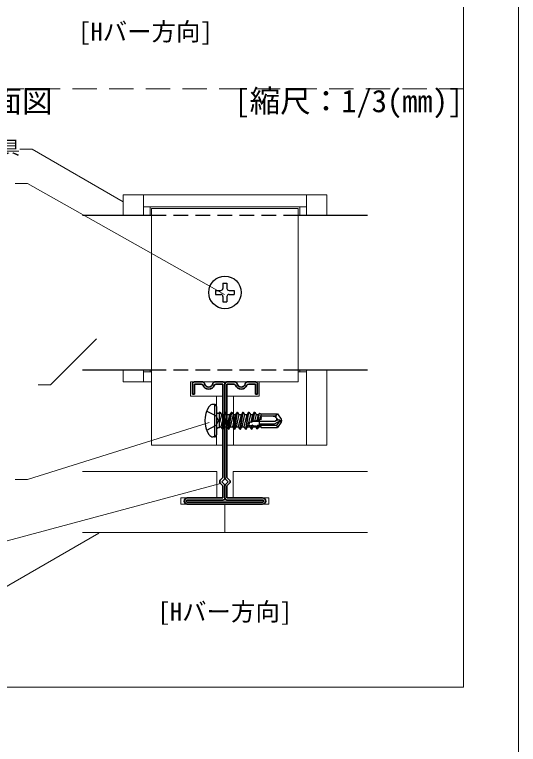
# Model space of a CAD drawing. Units: millimetres on the paper, with parts at other scales. Extents: x -195 to 195, y -140 to 138.
# Drawn here: x 153.8 to 195, y 6.8 to 66.6 of the extents above; entities that cross this region are included whole.
import ezdxf
from ezdxf.enums import TextEntityAlignment as Align

# ---------------------------------------------------------------- set-up
doc = ezdxf.new("R2010")
doc.units = ezdxf.units.MM
for name, pattern in [('CHAIN1', [8, 5, -1, 1, -1]), ('DASHED1', [1.8, 1.2, -0.6]), ('DASHED2', [3, 2, -1])]:
    doc.linetypes.add(name, pattern=pattern)
for name, color, linetype, lineweight in [('2-3_Hバー受け', 2, 'Continuous', 25), ('2-6_文字', 7, 'Continuous', 18), ('2-7_HバーまたはTバー', 6, 'Continuous', 35), ('2-A_クリップ', 7, 'Continuous', 18), ('2-C_ビス・アンカーボルト・強調図形', 2, 'Continuous', 25), ('2-D_パネル', 4, 'Continuous', 9), ('F-3_図面枠', 3, 'Continuous', 18)]:
    doc.layers.add(name, color=color, linetype=linetype, lineweight=lineweight)
doc.styles.add('ＭＳ ゴシック', font='')
doc.styles.get('ＭＳ ゴシック').set_extended_font_data('MS Gothic')

msp = doc.modelspace()

# ---------------------------------------------------------------- linework, layer by layer
at = {"layer": '2-3_Hバー受け', "linetype": 'DASHED1'}
for p, q in [((159.31, 50.148), (162.644, 50.148)), ((164.978, 50.148), (176.978, 50.148)), ((159.31, 37.482), (162.644, 37.482)), ((164.978, 37.482), (176.978, 37.482))]:
    msp.add_line(p, q, dxfattribs=at)
at = {"layer": '2-3_Hバー受け'}
for p, q in [((159.31, 50.148), (164.978, 50.148)), ((176.978, 50.148), (182.643, 50.148)), ((159.31, 37.482), (164.978, 37.482)), ((176.978, 37.482), (182.643, 37.482))]:
    msp.add_line(p, q, dxfattribs=at)
at = {"layer": '2-6_文字'}
for p, q in [((155.19, 55.542), (154.19, 55.542)), ((155.19, 55.542), (162.644, 51.238)), ((154.815, 52.745), (153.815, 52.745)), ((154.815, 52.745), (170.944, 43.649)), ((164.844, 50.148), (164.311, 50.148)), ((177.111, 50.148), (177.644, 50.148)), ((156.69, 36.245), (160.451, 40.007)), ((156.69, 36.245), (155.69, 36.245)), ((154.815, 28.502), (169.681, 33.16)), ((152.19, 23.234), (170.603, 28.167)), ((154.815, 28.502), (153.815, 28.502)), ((152.565, 19.437), (160.64, 24.099))]:
    msp.add_line(p, q, dxfattribs=at)
at = {"layer": '2-6_文字', "color": 4, "lineweight": 9}
msp.add_line((170.977, 26.482), (170.977, 24.148), dxfattribs=at)
at = {"layer": '2-7_HバーまたはTバー'}
for p, q in [((169.151, 36.482), (168.477, 36.482)), ((170.137, 36.482), (170.811, 36.482)), ((171.818, 36.482), (171.144, 36.482)), ((172.804, 36.482), (173.477, 36.482)), ((168.311, 36.315), (168.311, 35.482)), ((168.477, 36.315), (169.026, 36.315)), ((168.477, 35.482), (168.477, 36.315)), ((170.262, 36.315), (170.811, 36.315)), ((170.811, 36.315), (170.811, 28.648)), ((170.977, 28.648), (170.977, 36.315)), ((171.144, 36.315), (171.693, 36.315)), ((171.144, 28.648), (171.144, 36.315)), ((173.477, 36.315), (172.929, 36.315)), ((173.477, 35.482), (173.477, 36.315)), ((173.644, 36.315), (173.644, 35.482)), ((168.311, 35.482), (168.477, 35.482)), ((170.811, 35.315), (170.811, 31.315)), ((171.144, 35.315), (171.144, 31.315)), ((173.644, 35.482), (173.477, 35.482)), ((170.811, 28.648), (170.595, 28.433)), ((170.595, 28.197), (170.811, 27.982)), ((170.713, 28.315), (170.929, 28.53)), ((170.929, 28.099), (170.713, 28.315)), ((171.242, 28.315), (171.026, 28.53)), ((171.026, 28.099), (171.242, 28.315)), ((171.36, 28.433), (171.144, 28.648)), ((171.36, 28.197), (171.144, 27.982)), ((170.811, 27.982), (170.811, 26.982)), ((170.977, 27.982), (170.977, 26.982)), ((171.144, 27.982), (171.144, 26.982)), ((170.811, 26.982), (167.894, 26.982)), ((171.144, 26.982), (174.061, 26.982)), ((174.061, 26.482), (167.893, 26.482)), ((170.811, 26.815), (167.894, 26.815)), ((170.977, 26.648), (167.894, 26.648)), ((174.061, 26.648), (170.977, 26.648)), ((171.144, 26.815), (174.061, 26.815))]:
    msp.add_line(p, q, dxfattribs=at)
for centre, radius, start, end in [((168.477, 36.315), 0.167, 90, 180), ((169.151, 36.315), 0.167, 9.59407, 90), ((170.137, 36.315), 0.167, 90, 170.40594), ((170.811, 36.315), 0.167, 0, 90), ((171.144, 36.315), 0.167, 90, 180), ((171.818, 36.315), 0.167, 9.59407, 90), ((172.804, 36.315), 0.167, 90, 170.40594), ((173.477, 36.315), 0.167, 0, 90), ((169.026, 36.148), 0.167, 22.02432, 90), ((169.644, 36.398), 0.5, 202.02432, 270), ((169.644, 36.398), 0.333, 189.59407, 270), ((169.644, 36.398), 0.333, 270, 350.40594), ((169.644, 36.398), 0.5, 270, 337.97569), ((170.262, 36.148), 0.167, 90, 157.97569), ((171.693, 36.148), 0.167, 22.02432, 90), ((172.311, 36.398), 0.5, 202.02432, 270), ((172.311, 36.398), 0.333, 189.59407, 270), ((172.311, 36.398), 0.333, 270, 350.40594), ((172.311, 36.398), 0.5, 270, 337.97569), ((172.929, 36.148), 0.167, 90, 157.97569), ((170.713, 28.315), 0.167, 135, 225.00002), ((170.811, 28.648), 0.167, 315, 0), ((170.811, 27.982), 0.167, 0, 45), ((171.144, 28.648), 0.167, 180, 225), ((171.144, 27.982), 0.167, 135, 180), ((171.242, 28.315), 0.167, 315, 45.00002), ((167.894, 26.732), 0.25, 90, 270), ((170.811, 26.982), 0.167, 270, 0), ((171.144, 26.982), 0.167, 180, 270), ((174.061, 26.732), 0.25, 270, 90), ((167.894, 26.732), 0.0833, 90, 270), ((174.061, 26.732), 0.0833, 270, 90)]:
    msp.add_arc(centre, radius, start, end, dxfattribs=at)
at = {"layer": '2-A_クリップ'}
for p, q in [((162.644, 51.815), (179.311, 51.815)), ((162.644, 51.815), (162.644, 50.148)), ((164.311, 51.815), (164.311, 50.148)), ((177.644, 51.815), (177.644, 50.148)), ((179.311, 51.815), (179.311, 50.148)), ((164.311, 50.815), (177.644, 50.815)), ((164.844, 50.815), (164.844, 50.148)), ((177.111, 50.815), (177.111, 50.148)), ((164.978, 50.682), (176.978, 50.682)), ((164.978, 31.315), (164.978, 50.682)), ((176.978, 36.482), (176.978, 50.682)), ((162.644, 36.482), (162.644, 37.482)), ((164.311, 36.482), (164.311, 37.482)), ((164.978, 37.315), (164.311, 37.315)), ((164.844, 37.482), (164.844, 37.315)), ((177.644, 37.315), (176.978, 37.315)), ((177.111, 37.482), (177.111, 37.315)), ((177.644, 31.315), (177.644, 37.482)), ((179.311, 31.315), (179.311, 37.482)), ((162.644, 36.482), (164.978, 36.482)), ((168.144, 36.482), (176.978, 36.482)), ((168.144, 35.315), (168.144, 36.482)), ((173.778, 36.482), (173.778, 35.315)), ((168.144, 35.315), (170.811, 35.315)), ((170.278, 35.315), (170.278, 31.315)), ((173.778, 35.315), (171.144, 35.315)), ((171.678, 35.315), (171.678, 31.315)), ((164.978, 31.315), (170.811, 31.315)), ((171.144, 31.315), (179.311, 31.315))]:
    msp.add_line(p, q, dxfattribs=at)
at = {"layer": '2-C_ビス・アンカーボルト・強調図形'}
for p, q in [((170.811, 44.582), (171.144, 44.582)), ((170.811, 44.582), (170.811, 44.148)), ((171.144, 44.582), (171.144, 44.148)), ((170.211, 43.982), (170.644, 43.982)), ((170.211, 43.982), (170.211, 43.648)), ((170.211, 43.648), (170.644, 43.648)), ((171.311, 43.982), (171.744, 43.982)), ((171.311, 43.648), (171.744, 43.648)), ((171.744, 43.982), (171.744, 43.648)), ((170.811, 43.482), (170.811, 43.048)), ((170.811, 43.048), (171.144, 43.048)), ((171.144, 43.482), (171.144, 43.048)), ((170.111, 34.648), (170.011, 34.648)), ((170.111, 34.648), (170.111, 31.982)), ((170.278, 34.482), (170.278, 32.148)), ((170.278, 34.015), (170.383, 33.909)), ((170.544, 33.905), (170.383, 33.909)), ((170.544, 33.756), (170.586, 34.015)), ((170.544, 32.725), (170.544, 34)), ((170.702, 33.815), (170.544, 33.144)), ((170.681, 32.8), (170.908, 33.815)), ((170.693, 33.829), (170.901, 33.815)), ((170.77, 32.645), (171.023, 34.015)), ((170.831, 32.631), (171.056, 34.015)), ((170.901, 33.815), (170.908, 33.815)), ((171.023, 34.015), (170.908, 33.815)), ((171.172, 33.815), (170.937, 32.815)), ((171.023, 34.015), (171.056, 34.015)), ((171.056, 34.015), (171.172, 33.815)), ((171.158, 32.8), (171.384, 33.815)), ((171.17, 33.829), (171.378, 33.815)), ((171.247, 32.645), (171.5, 34.015)), ((171.308, 32.631), (171.533, 34.015)), ((171.378, 33.815), (171.384, 33.815)), ((171.5, 34.015), (171.384, 33.815)), ((171.649, 33.815), (171.414, 32.815)), ((171.5, 34.015), (171.533, 34.015)), ((171.533, 34.015), (171.649, 33.815)), ((171.628, 32.8), (171.854, 33.815)), ((171.64, 33.829), (171.848, 33.815)), ((171.717, 32.645), (171.97, 34.015)), ((171.778, 32.631), (172.003, 34.015)), ((171.848, 33.815), (171.854, 33.815)), ((171.97, 34.015), (171.854, 33.815)), ((172.119, 33.815), (171.884, 32.815)), ((171.97, 34.015), (172.003, 34.015)), ((172.003, 34.015), (172.119, 33.815)), ((172.089, 32.815), (172.324, 33.815)), ((172.119, 33.815), (172.324, 33.815)), ((172.205, 32.615), (172.44, 34.015)), ((172.238, 32.615), (172.473, 34.015)), ((172.44, 34.015), (172.324, 33.815)), ((172.589, 33.815), (172.354, 32.815)), ((172.44, 34.015), (172.473, 34.015)), ((172.473, 34.015), (172.589, 33.815)), ((172.559, 32.815), (172.794, 33.815)), ((172.589, 33.815), (172.794, 33.815)), ((172.675, 32.615), (172.91, 34.015)), ((172.708, 32.615), (172.943, 34.015)), ((172.91, 34.015), (172.794, 33.815)), ((173.059, 33.815), (172.824, 32.815)), ((172.91, 34.015), (172.943, 34.015)), ((172.943, 34.015), (173.059, 33.815)), ((173.059, 33.815), (173.264, 33.815)), ((173.12, 33.199), (173.264, 33.815)), ((173.261, 33.306), (173.38, 34.015)), ((173.38, 34.015), (173.264, 33.815)), ((173.296, 33.315), (173.413, 34.015)), ((173.38, 34.015), (173.413, 34.015)), ((173.529, 33.815), (173.402, 33.275)), ((173.413, 34.015), (173.529, 33.815)), ((173.529, 33.815), (173.734, 33.815)), ((173.622, 33.335), (173.734, 33.815)), ((173.719, 33.43), (173.797, 33.923)), ((173.869, 33.47), (173.719, 33.43)), ((173.797, 33.923), (173.734, 33.815)), ((173.797, 33.923), (173.944, 33.882)), ((173.869, 33.47), (173.944, 33.794)), ((173.869, 33.47), (173.904, 33.411)), ((173.944, 33.583), (173.904, 33.411)), ((173.944, 33.422), (173.944, 33.882)), ((173.944, 33.882), (175.272, 33.882)), ((174.926, 33.682), (173.944, 33.682)), ((175.178, 33.551), (175.194, 33.528)), ((175.195, 33.799), (175.272, 33.882)), ((175.272, 33.882), (175.584, 33.435)), ((173.048, 32.892), (172.966, 32.897)), ((173.944, 33.422), (173.013, 33.171)), ((173.029, 32.815), (173.048, 32.892)), ((173.048, 32.892), (173.201, 32.951)), ((173.12, 33.199), (173.261, 33.306)), ((173.145, 32.615), (173.201, 32.951)), ((173.178, 32.615), (173.234, 32.949)), ((173.234, 32.949), (173.201, 32.951)), ((173.234, 32.949), (173.309, 32.878)), ((173.296, 33.316), (173.261, 33.306)), ((173.309, 32.878), (173.294, 32.815)), ((173.296, 33.315), (173.402, 33.275)), ((175.056, 33.248), (173.301, 33.248)), ((173.512, 32.867), (173.309, 32.878)), ((173.512, 32.867), (173.639, 32.926)), ((173.595, 32.649), (173.639, 32.926)), ((173.622, 33.335), (173.719, 33.43)), ((173.74, 32.921), (173.639, 32.926)), ((173.682, 32.674), (173.74, 32.921)), ((173.74, 32.921), (173.773, 32.852)), ((173.778, 33.377), (173.778, 32.852)), ((174.976, 33.015), (173.778, 33.015)), ((174.976, 33.015), (175.444, 33.285)), ((175.143, 33.298), (175.056, 33.248)), ((175.185, 32.915), (175.272, 32.748)), ((175.584, 33.195), (175.272, 32.748)), ((175.464, 33.348), (175.611, 33.315)), ((175.584, 33.435), (175.611, 33.315)), ((175.611, 33.315), (175.584, 33.195)), ((170.278, 32.615), (170.383, 32.721)), ((170.544, 32.725), (170.383, 32.721)), ((170.544, 32.815), (170.681, 32.815)), ((170.77, 32.645), (170.681, 32.8)), ((170.77, 32.645), (170.831, 32.631)), ((170.831, 32.631), (170.937, 32.815)), ((170.937, 32.815), (171.158, 32.815)), ((171.247, 32.645), (171.158, 32.8)), ((171.247, 32.645), (171.308, 32.631)), ((171.308, 32.631), (171.414, 32.815)), ((171.414, 32.815), (171.628, 32.815)), ((171.717, 32.645), (171.628, 32.8)), ((171.717, 32.645), (171.778, 32.631)), ((171.778, 32.631), (171.884, 32.815)), ((171.884, 32.815), (172.089, 32.815)), ((172.205, 32.615), (172.089, 32.815)), ((172.205, 32.615), (172.238, 32.615)), ((172.238, 32.615), (172.354, 32.815)), ((172.354, 32.815), (172.559, 32.815)), ((172.675, 32.615), (172.559, 32.815)), ((172.675, 32.615), (172.708, 32.615)), ((172.708, 32.615), (172.824, 32.815)), ((172.824, 32.815), (173.029, 32.815)), ((173.145, 32.615), (173.029, 32.815)), ((173.145, 32.615), (173.178, 32.615)), ((173.178, 32.615), (173.294, 32.815)), ((173.294, 32.815), (173.499, 32.815)), ((173.499, 32.815), (173.512, 32.867)), ((173.595, 32.649), (173.499, 32.815)), ((173.595, 32.649), (173.682, 32.674)), ((173.682, 32.674), (173.764, 32.815)), ((173.773, 32.852), (173.764, 32.815)), ((173.764, 32.815), (173.944, 32.815)), ((173.944, 32.843), (173.773, 32.852)), ((173.944, 32.748), (173.944, 32.843)), ((173.944, 32.748), (175.272, 32.748)), ((170.111, 31.982), (170.011, 31.982))]:
    msp.add_line(p, q, dxfattribs=at)
at = {"layer": '2-C_ビス・アンカーボルト・強調図形', "linetype": 'CHAIN1'}
for p, q in [((169.484, 34.082), (170.257, 33.697)), ((170.46, 33.315), (170.257, 33.697)), ((169.484, 32.548), (170.257, 32.933)), ((170.46, 33.315), (170.257, 32.933))]:
    msp.add_line(p, q, dxfattribs=at)
at = {"layer": '2-C_ビス・アンカーボルト・強調図形'}
for points in [[(170.544, 33.967), (170.553, 34.015), (170.544, 34)], [(170.553, 34.015), (170.586, 34.015), (170.702, 33.815)], [(175.444, 33.285), (175.185, 32.915), (173.778, 32.915)], [(175.584, 33.195), (175.444, 33.285), (175.611, 33.315)]]:
    msp.add_lwpolyline(points, dxfattribs=at)
msp.add_circle((170.978, 43.815), 1.333, dxfattribs=at)
for centre, radius, start, end in [((170.644, 44.148), 0.167, 269.99998, 0), ((170.644, 43.482), 0.167, 0, 89.99998), ((171.311, 44.148), 0.167, 180, 270), ((171.311, 43.482), 0.167, 90, 180), ((171.511, 33.315), 2.167, 148.10922, 211.89079), ((170.011, 34.248), 0.4, 90, 148.10922), ((170.111, 34.482), 0.167, 0, 90), ((174.926, 34.048), 0.366, 270, 317.15434), ((174.926, 33.375), 0.307, 35.00002, 90), ((175.34, 33.664), 0.198, 137.15434, 215), ((175.063, 33.436), 0.16, 300.00002, 35.00002), ((175.561, 33.785), 0.448, 215, 257.5), ((173.194, 32.998), 0.25, 136.4554, 203.92075), ((175.367, 32.91), 0.448, 77.5, 120.00002), ((170.011, 32.382), 0.4, 211.89079, 270), ((170.111, 32.148), 0.167, 270, 0)]:
    msp.add_arc(centre, radius, start, end, dxfattribs=at)
at = {"layer": '2-D_パネル'}
for p, q in [((170.31, 29.148), (159.31, 29.148)), ((170.31, 26.982), (170.31, 29.148)), ((171.644, 29.148), (171.644, 26.982)), ((182.643, 29.148), (171.644, 29.148)), ((167.377, 26.982), (170.31, 26.982)), ((167.377, 26.482), (167.377, 26.982)), ((171.644, 26.982), (174.577, 26.982)), ((174.577, 26.982), (174.577, 26.482)), ((170.977, 26.482), (167.377, 26.482)), ((174.577, 26.482), (170.977, 26.482)), ((170.977, 24.148), (170.977, 26.482)), ((159.31, 24.148), (170.977, 24.148)), ((170.977, 24.148), (182.643, 24.148))]:
    msp.add_line(p, q, dxfattribs=at)
at = {"layer": 'F-3_図面枠'}
for p, q in [((195, 137.5), (195, -137.5)), ((190.5, 109.5), (190.5, 11.5)), ((1.5, 11.5), (190.5, 11.5))]:
    msp.add_line(p, q, dxfattribs=at)
at = {"layer": 'F-3_図面枠', "linetype": 'DASHED2'}
msp.add_line((190.5, 60.5), (1.5, 60.5), dxfattribs=at)

# ---------------------------------------------------------------- texts
at = {"layer": '2-6_文字', "style": 'ＭＳ ゴシック'}
for s, height, p in [('[Hバー方向]', 1.466, (158.976, 64)), ('・Hバー接合金具(ラインクリップCH)断面図', 1.833, (108.129, 58.025)), ('[縮尺：1/3(mm)]', 1.833, (171.75, 58.025)), ('Hバー接合金具', 1.1, (144.44, 54.792)), ('[Hバー方向]', 1.466, (165.478, 16.5))]:
    msp.add_text(s, height=height, dxfattribs=at).set_placement(p, align=Align.BOTTOM_LEFT)

doc.saveas('drawing.dxf')
